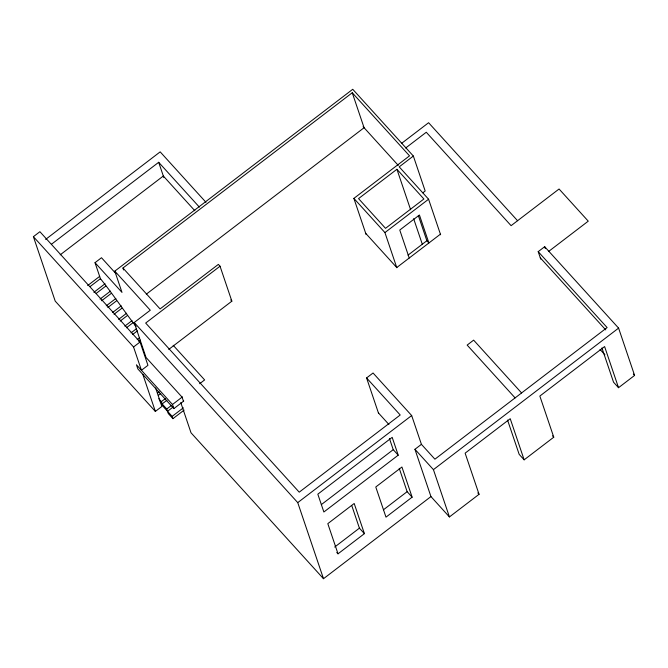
<?xml version="1.0" encoding="UTF-8"?>
<svg xmlns="http://www.w3.org/2000/svg" width="668" height="668" viewBox="0 0 668 668"><rect width="100%" height="100%" fill="white"/><g stroke="black" fill="none" stroke-linecap="round" stroke-linejoin="round"><path stroke-width="1" d="M33.4 236.672L39.905 231.704L140.055 342.016L147.945 365.321L141.441 370.289L133.55 346.984L33.4 236.672L55.21 301.109L155.36 411.421L161.865 406.453L155.602 387.941M45.624 239.411L160.178 151.861L205.978 202.312M51.436 244.271L158.683 162.299L199.356 207.097M60.203 254.834L163.326 176.01L194.881 210.771M100.651 279.324L95.023 262.674L101.494 257.731L116.023 273.73M87.683 285.545L99.657 276.385M90.038 286.614L100.434 278.673C113.009 294.221 123.814 310.812 136.088 326.543M95.023 262.674L121.993 292.392L114.804 271.141L352.737 89.287L413.35 156.045L425.182 191.006L422.827 192.81M123.597 269.964L122.945 268.018L352.253 92.76L409.534 155.853L353.881 198.388L366.114 234.535M93.862 292.317L105.051 283.758M96.234 293.377L105.828 286.046M100.05 299.08L110.445 291.131M101.628 300.75L111.222 293.419M106.245 305.835L115.84 298.504M107.815 307.514L116.608 300.792M112.433 312.599L121.234 305.877M114.011 314.269L122.002 308.165M146.317 294.162L364.077 127.73L352.253 92.76M118.628 319.362L126.619 313.25M120.198 321.032L127.396 315.53M124.824 326.118L132.013 320.623M126.394 327.796L132.79 322.903M183.466 401.259L182.08 397.151L146.041 357.464L134.21 322.502L150.283 310.219L114.804 271.141M131.012 332.881L136.606 328.606M122.945 268.018L160.086 308.933L218.369 264.386L220.031 266.215L145.674 323.045L299.231 492.174L400.207 414.995L366.582 377.954L373.053 373.003L411.672 415.546L421.416 444.337L434.91 459.192L607.12 327.57L538.199 251.652L544.679 246.701L618.593 328.113L634.6 375.416L618.526 387.699L613.541 382.205L601.935 347.928M132.581 334.559L137.383 330.885M137.207 339.645L139.604 337.808M138.777 341.315L140.38 340.096M133.55 346.984L140.055 342.016M401.485 143.445L428.597 122.72L517.566 220.716M405.676 147.995L426.276 132.247L511.095 225.667L559.066 189.002L588.257 221.158L548.562 251.502M413.35 156.045L399.197 166.858L428.58 199.214L440.621 234.794M396.926 169.28L358.549 198.613L385.528 228.331L423.904 198.997L396.926 169.28L410.645 209.802M168.762 349.406L231.863 301.176L220.031 266.215M157.564 393.043L159.168 391.824M158.341 395.331L160.737 393.494M184.117 410.11L172.92 418.669L172.144 416.381L162.908 406.211L161.364 401.635L165.363 398.587M396.825 267.751L384.927 232.581L428.58 199.214M162.132 403.923L166.933 400.257M183.767 401.034L173.872 408.599L172.486 404.482L182.372 396.926M199.682 383.699L204.625 379.917L173.196 345.298M172.92 418.669L168.303 413.575L166.758 409.008L171.551 405.342M167.526 411.296L173.121 407.021M172.144 416.381L183.341 407.831M408.014 255.151L426.869 240.739L418.377 215.664M440.412 234.184L396.759 267.542L365.713 233.349M421.416 444.337L414.945 449.288L430.952 496.583L323.496 578.713L297.744 502.62L411.672 415.546M321.35 504.607L393.227 449.673L389.419 438.417M398.22 455.167L323.863 511.997L317.826 494.17L392.183 437.34L398.22 455.167L393.227 449.673M618.526 387.699L604.607 346.567L539.844 396.066L553.772 437.198L524.146 459.834L510.227 418.702L465.128 453.163L479.056 494.303L449.43 516.94L433.423 469.637L618.593 328.113M334.676 547.059L359.409 528.154L351.836 505.776M383.449 509.784L407.138 491.673L399.239 468.318M338.016 553.814L364.402 533.649L354.19 503.488L327.804 523.654L338.016 553.814L336.764 552.436M412.131 497.167L385.987 517.149L375.775 486.989L401.919 467.007L412.131 497.167L407.138 491.673M540.287 257.823L605.734 329.9M633.356 374.038L634.6 375.416M600.031 349.422L604.932 354.817M363.1 126.653L398.278 165.397M426.869 240.739L428.898 242.977L419.429 215.012L399.765 230.042L409.233 258.015M353.881 198.388L384.927 232.581M521.574 392.943L473.637 340.137L467.157 345.089L515.095 397.894M552.519 435.82L553.772 437.198M524.146 459.834L519.161 454.34L507.555 420.063M477.804 492.926L479.056 494.303M414.945 449.288L433.423 469.637M378.414 412.916L388.918 424.489M430.952 496.583L449.43 516.94M230.761 299.957L231.863 301.176M359.409 528.154L364.402 533.649M134.21 322.502L297.744 502.62M172.486 404.482L136.447 364.795L137.842 368.911L173.872 408.599M323.496 578.713L191.015 432.789L180.786 402.587M158.725 398.729L161.364 401.635M160.153 401.744L166.758 409.008M544.679 246.701L545.313 248.571M538.199 251.652L540.729 259.134M413.651 218.695L422.351 244.388M366.582 377.954L378.622 413.534M158.683 162.299L163.852 177.563M142.835 374.406L155.36 411.421"/></g></svg>
